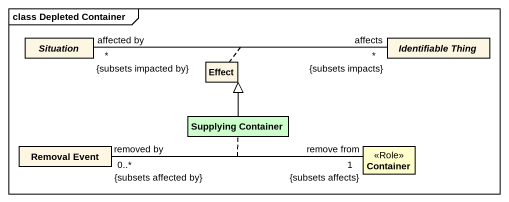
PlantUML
@startuml
mainframe class Depleted Container
hide circle
hide empty members
abstract class Situation
abstract class "Identifiable Thing" as Identifiable_Thing
class Effect
class "Supplying Container" as Supplying_Container #CCFFCC
class "Removal Event" as Removal_Event
class Container <<Role>> #FFFFCC
Situation "affected by\n*\n{subsets impacted by}" -right- "affects\n*\n{subsets impacts}" Identifiable_Thing
(Situation, Identifiable_Thing) .. Effect
Supplying_Container -up-|> Effect
Removal_Event "removed by\n0..*\n{subsets affected by}" -right- "remove from\n1\n{subsets affects}" Container
(Removal_Event, Container) .. Supplying_Container
@enduml
